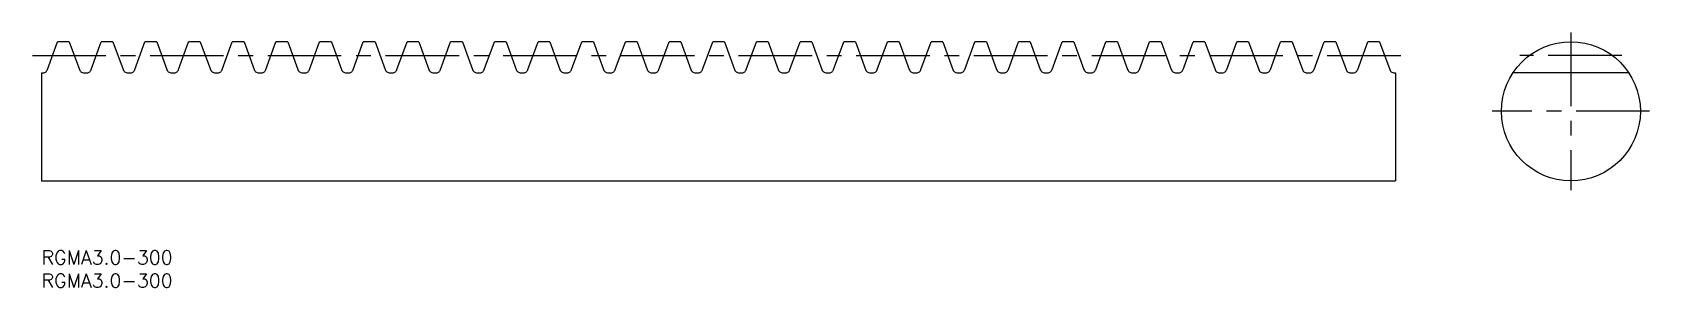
# Model space of a CAD drawing. Extents: x -2 to 347, y -8 to 47.
import ezdxf

# ---------------------------------------------------------------- set-up
doc = ezdxf.new("R2010")
doc.units = 0
doc.header["$LTSCALE"] = 0.5
doc.linetypes.add('CENTER', pattern=[50.8, 31.75, -6.35, 6.35, -6.35])
for name, color, linetype in [('MSM_CENTER', 1, 'CENTER'), ('MSM_CONTINUOUS', 7, 'CONTINUOUS'), ('MSM_PART_NUMBER', 7, 'CONTINUOUS')]:
    doc.layers.add(name, color=color, linetype=linetype)
doc.styles.get("Standard").update_dxf_attribs({"font": 'txt.shx', "height": 3, "bigfont": 'bigfont.shx'})

msp = doc.modelspace()

# ---------------------------------------------------------------- linework, layer by layer
at = {"layer": 'MSM_CENTER'}
for p, q in [((330, 47), (330, 13)), ((-2, 42), (294.17, 42)), ((341, 42), (319, 42)), ((347, 30), (313, 30))]:
    msp.add_line(p, q, dxfattribs=at)
at = {"layer": 'MSM_CONTINUOUS'}
for p, q in [((1.26, 39), (3.45, 45)), ((5.98, 45), (3.45, 45)), ((5.98, 45), (8.16, 39)), ((10.69, 39), (12.87, 45)), ((15.4, 45), (12.87, 45)), ((15.4, 45), (17.59, 39)), ((20.11, 39), (22.3, 45)), ((24.83, 45), (22.3, 45)), ((24.83, 45), (27.01, 39)), ((29.54, 39), (31.72, 45)), ((34.25, 45), (31.72, 45)), ((34.25, 45), (36.44, 39)), ((38.96, 39), (41.15, 45)), ((43.68, 45), (41.15, 45)), ((43.68, 45), (45.86, 39)), ((48.39, 39), (50.57, 45)), ((53.1, 45), (50.57, 45)), ((53.1, 45), (55.29, 39)), ((57.81, 39), (60, 45)), ((62.53, 45), (60, 45)), ((62.53, 45), (64.71, 39)), ((67.24, 39), (69.42, 45)), ((71.95, 45), (69.42, 45)), ((71.95, 45), (74.13, 39)), ((76.66, 39), (78.85, 45)), ((81.38, 45), (78.85, 45)), ((81.38, 45), (83.56, 39)), ((86.09, 39), (88.27, 45)), ((90.8, 45), (88.27, 45)), ((90.8, 45), (92.98, 39)), ((95.51, 39), (97.7, 45)), ((100.23, 45), (97.7, 45)), ((100.23, 45), (102.41, 39)), ((104.94, 39), (107.12, 45)), ((109.65, 45), (107.12, 45)), ((109.65, 45), (111.83, 39)), ((114.36, 39), (116.55, 45)), ((119.07, 45), (116.55, 45)), ((119.07, 45), (121.26, 39)), ((123.79, 39), (125.97, 45)), ((128.5, 45), (125.97, 45)), ((128.5, 45), (130.68, 39)), ((133.21, 39), (135.4, 45)), ((137.92, 45), (135.4, 45)), ((137.92, 45), (140.11, 39)), ((142.64, 39), (144.82, 45)), ((147.35, 45), (144.82, 45)), ((147.35, 45), (149.53, 39)), ((152.06, 39), (154.25, 45)), ((156.77, 45), (154.25, 45)), ((156.77, 45), (158.96, 39)), ((161.49, 39), (163.67, 45)), ((166.2, 45), (163.67, 45)), ((166.2, 45), (168.38, 39)), ((170.91, 39), (173.1, 45)), ((175.62, 45), (173.1, 45)), ((175.62, 45), (177.81, 39)), ((180.34, 39), (182.52, 45)), ((185.05, 45), (182.52, 45)), ((185.05, 45), (187.23, 39)), ((189.76, 39), (191.94, 45)), ((194.47, 45), (191.94, 45)), ((194.47, 45), (196.66, 39)), ((199.19, 39), (201.37, 45)), ((203.9, 45), (201.37, 45)), ((203.9, 45), (206.08, 39)), ((208.61, 39), (210.79, 45)), ((213.32, 45), (210.79, 45)), ((213.32, 45), (215.51, 39)), ((218.04, 39), (220.22, 45)), ((222.75, 45), (220.22, 45)), ((222.75, 45), (224.93, 39)), ((227.46, 39), (229.64, 45)), ((232.17, 45), (229.64, 45)), ((232.17, 45), (234.36, 39)), ((236.88, 39), (239.07, 45)), ((241.6, 45), (239.07, 45)), ((241.6, 45), (243.78, 39)), ((246.31, 39), (248.49, 45)), ((251.02, 45), (248.49, 45)), ((251.02, 45), (253.21, 39)), ((255.73, 39), (257.92, 45)), ((260.45, 45), (257.92, 45)), ((260.45, 45), (262.63, 39)), ((265.16, 39), (267.34, 45)), ((269.87, 45), (267.34, 45)), ((269.87, 45), (272.06, 39)), ((274.58, 39), (276.77, 45)), ((279.3, 45), (276.77, 45)), ((279.3, 45), (281.48, 39)), ((284.01, 39), (286.19, 45)), ((288.72, 45), (286.19, 45)), ((288.72, 45), (290.91, 39)), ((0, 38.25), (0.19, 38.25)), ((0, 38.25), (0, 15)), ((9.23, 38.25), (9.62, 38.25)), ((18.66, 38.25), (19.04, 38.25)), ((28.08, 38.25), (28.47, 38.25)), ((37.51, 38.25), (37.89, 38.25)), ((46.93, 38.25), (47.32, 38.25)), ((56.36, 38.25), (56.74, 38.25)), ((65.78, 38.25), (66.17, 38.25)), ((75.21, 38.25), (75.59, 38.25)), ((84.63, 38.25), (85.02, 38.25)), ((94.06, 38.25), (94.44, 38.25)), ((103.48, 38.25), (103.87, 38.25)), ((112.91, 38.25), (113.29, 38.25)), ((122.33, 38.25), (122.72, 38.25)), ((131.75, 38.25), (132.14, 38.25)), ((141.18, 38.25), (141.57, 38.25)), ((150.6, 38.25), (150.99, 38.25)), ((160.03, 38.25), (160.42, 38.25)), ((169.45, 38.25), (169.84, 38.25)), ((178.88, 38.25), (179.26, 38.25)), ((188.3, 38.25), (188.69, 38.25)), ((197.73, 38.25), (198.11, 38.25)), ((207.15, 38.25), (207.54, 38.25)), ((216.58, 38.25), (216.96, 38.25)), ((226, 38.25), (226.39, 38.25)), ((235.43, 38.25), (235.81, 38.25)), ((244.85, 38.25), (245.24, 38.25)), ((254.28, 38.25), (254.66, 38.25)), ((263.7, 38.25), (264.09, 38.25)), ((273.13, 38.25), (273.51, 38.25)), ((282.55, 38.25), (282.94, 38.25)), ((291.98, 38.25), (292.17, 38.25)), ((292.17, 38.25), (292.17, 15)), ((342.53, 38.25), (317.47, 38.25)), ((0, 15), (292.17, 15))]:
    msp.add_line(p, q, dxfattribs=at)
for points in [[(0.19, 38.25, 0), (0.36, 38.26, 0), (0.52, 38.3, 0), (0.68, 38.36, 0), (0.82, 38.43, 0), (0.95, 38.53, 0), (1.06, 38.65, 0), (1.16, 38.79, 0), (1.24, 38.94, 0), (1.26, 39, 0)], [(8.16, 39, 0), (8.25, 38.82, 0), (8.37, 38.65, 0), (8.49, 38.52, 0), (8.64, 38.41, 0), (8.82, 38.33, 0), (9.01, 38.27, 0), (9.23, 38.25, 0)], [(9.62, 38.25, 0), (9.79, 38.26, 0), (9.95, 38.3, 0), (10.1, 38.36, 0), (10.24, 38.43, 0), (10.37, 38.53, 0), (10.48, 38.65, 0), (10.59, 38.79, 0), (10.67, 38.94, 0), (10.69, 39, 0)], [(17.59, 39, 0), (17.67, 38.82, 0), (17.79, 38.65, 0), (17.92, 38.52, 0), (18.07, 38.41, 0), (18.24, 38.33, 0), (18.43, 38.27, 0), (18.66, 38.25, 0)], [(19.04, 38.25, 0), (19.21, 38.26, 0), (19.37, 38.3, 0), (19.53, 38.36, 0), (19.66, 38.43, 0), (19.8, 38.53, 0), (19.91, 38.65, 0), (20.01, 38.79, 0), (20.09, 38.94, 0), (20.11, 39, 0)], [(27.01, 39, 0), (27.1, 38.82, 0), (27.22, 38.65, 0), (27.34, 38.52, 0), (27.49, 38.41, 0), (27.67, 38.33, 0), (27.86, 38.27, 0), (28.08, 38.25, 0)], [(28.47, 38.25, 0), (28.64, 38.26, 0), (28.8, 38.3, 0), (28.95, 38.36, 0), (29.09, 38.43, 0), (29.22, 38.53, 0), (29.33, 38.65, 0), (29.44, 38.79, 0), (29.52, 38.94, 0), (29.54, 39, 0)], [(36.44, 39, 0), (36.52, 38.82, 0), (36.64, 38.65, 0), (36.77, 38.52, 0), (36.92, 38.41, 0), (37.09, 38.33, 0), (37.28, 38.27, 0), (37.51, 38.25, 0)], [(37.89, 38.25, 0), (38.06, 38.26, 0), (38.22, 38.3, 0), (38.38, 38.36, 0), (38.51, 38.43, 0), (38.64, 38.53, 0), (38.76, 38.65, 0), (38.86, 38.79, 0), (38.94, 38.94, 0), (38.96, 39, 0)], [(45.86, 39, 0), (45.95, 38.82, 0), (46.07, 38.65, 0), (46.19, 38.52, 0), (46.34, 38.41, 0), (46.52, 38.33, 0), (46.71, 38.27, 0), (46.93, 38.25, 0)], [(47.32, 38.25, 0), (47.49, 38.26, 0), (47.65, 38.3, 0), (47.8, 38.36, 0), (47.94, 38.43, 0), (48.07, 38.53, 0), (48.18, 38.65, 0), (48.29, 38.79, 0), (48.37, 38.94, 0), (48.39, 39, 0)], [(55.29, 39, 0), (55.37, 38.82, 0), (55.49, 38.65, 0), (55.62, 38.52, 0), (55.77, 38.41, 0), (55.94, 38.33, 0), (56.13, 38.27, 0), (56.36, 38.25, 0)], [(56.74, 38.25, 0), (56.91, 38.26, 0), (57.07, 38.3, 0), (57.22, 38.36, 0), (57.36, 38.43, 0), (57.49, 38.53, 0), (57.61, 38.65, 0), (57.71, 38.79, 0), (57.79, 38.94, 0), (57.81, 39, 0)], [(64.71, 39, 0), (64.8, 38.82, 0), (64.92, 38.65, 0), (65.04, 38.52, 0), (65.19, 38.41, 0), (65.37, 38.33, 0), (65.55, 38.27, 0), (65.78, 38.25, 0)], [(66.17, 38.25, 0), (66.33, 38.26, 0), (66.5, 38.3, 0), (66.65, 38.36, 0), (66.79, 38.43, 0), (66.92, 38.53, 0), (67.03, 38.65, 0), (67.14, 38.79, 0), (67.21, 38.94, 0), (67.24, 39, 0)], [(74.13, 39, 0), (74.22, 38.82, 0), (74.34, 38.65, 0), (74.47, 38.52, 0), (74.62, 38.41, 0), (74.79, 38.33, 0), (74.98, 38.27, 0), (75.21, 38.25, 0)], [(75.59, 38.25, 0), (75.76, 38.26, 0), (75.92, 38.3, 0), (76.07, 38.36, 0), (76.21, 38.43, 0), (76.34, 38.53, 0), (76.46, 38.65, 0), (76.56, 38.79, 0), (76.64, 38.94, 0), (76.66, 39, 0)], [(83.56, 39, 0), (83.64, 38.82, 0), (83.77, 38.65, 0), (83.89, 38.52, 0), (84.04, 38.41, 0), (84.22, 38.33, 0), (84.4, 38.27, 0), (84.63, 38.25, 0)], [(85.02, 38.25, 0), (85.18, 38.26, 0), (85.35, 38.3, 0), (85.5, 38.36, 0), (85.64, 38.43, 0), (85.77, 38.53, 0), (85.88, 38.65, 0), (85.98, 38.79, 0), (86.06, 38.94, 0), (86.09, 39, 0)], [(92.98, 39, 0), (93.07, 38.82, 0), (93.19, 38.65, 0), (93.32, 38.52, 0), (93.47, 38.41, 0), (93.64, 38.33, 0), (93.83, 38.27, 0), (94.06, 38.25, 0)], [(94.44, 38.25, 0), (94.61, 38.26, 0), (94.77, 38.3, 0), (94.92, 38.36, 0), (95.06, 38.43, 0), (95.19, 38.53, 0), (95.31, 38.65, 0), (95.41, 38.79, 0), (95.49, 38.94, 0), (95.51, 39, 0)], [(102.41, 39, 0), (102.49, 38.82, 0), (102.62, 38.65, 0), (102.74, 38.52, 0), (102.89, 38.41, 0), (103.07, 38.33, 0), (103.25, 38.27, 0), (103.48, 38.25, 0)], [(103.87, 38.25, 0), (104.03, 38.26, 0), (104.2, 38.3, 0), (104.35, 38.36, 0), (104.49, 38.43, 0), (104.62, 38.53, 0), (104.73, 38.65, 0), (104.83, 38.79, 0), (104.91, 38.94, 0), (104.94, 39, 0)], [(111.83, 39, 0), (111.92, 38.82, 0), (112.04, 38.65, 0), (112.17, 38.52, 0), (112.32, 38.41, 0), (112.49, 38.33, 0), (112.68, 38.27, 0), (112.91, 38.25, 0)], [(113.29, 38.25, 0), (113.46, 38.26, 0), (113.62, 38.3, 0), (113.77, 38.36, 0), (113.91, 38.43, 0), (114.04, 38.53, 0), (114.15, 38.65, 0), (114.26, 38.79, 0), (114.34, 38.94, 0), (114.36, 39, 0)], [(121.26, 39, 0), (121.34, 38.82, 0), (121.47, 38.65, 0), (121.59, 38.52, 0), (121.74, 38.41, 0), (121.91, 38.33, 0), (122.1, 38.27, 0), (122.33, 38.25, 0)], [(122.72, 38.25, 0), (122.88, 38.26, 0), (123.05, 38.3, 0), (123.2, 38.36, 0), (123.34, 38.43, 0), (123.47, 38.53, 0), (123.58, 38.65, 0), (123.68, 38.79, 0), (123.76, 38.94, 0), (123.79, 39, 0)], [(130.68, 39, 0), (130.77, 38.82, 0), (130.89, 38.65, 0), (131.02, 38.52, 0), (131.17, 38.41, 0), (131.34, 38.33, 0), (131.53, 38.27, 0), (131.75, 38.25, 0)], [(132.14, 38.25, 0), (132.31, 38.26, 0), (132.47, 38.3, 0), (132.62, 38.36, 0), (132.76, 38.43, 0), (132.89, 38.53, 0), (133, 38.65, 0), (133.11, 38.79, 0), (133.19, 38.94, 0), (133.21, 39, 0)], [(140.11, 39, 0), (140.19, 38.82, 0), (140.31, 38.65, 0), (140.44, 38.52, 0), (140.59, 38.41, 0), (140.76, 38.33, 0), (140.95, 38.27, 0), (141.18, 38.25, 0)], [(141.57, 38.25, 0), (141.73, 38.26, 0), (141.9, 38.3, 0), (142.05, 38.36, 0), (142.19, 38.43, 0), (142.32, 38.53, 0), (142.43, 38.65, 0), (142.53, 38.79, 0), (142.61, 38.94, 0), (142.64, 39, 0)], [(149.53, 39, 0), (149.62, 38.82, 0), (149.74, 38.65, 0), (149.87, 38.52, 0), (150.02, 38.41, 0), (150.19, 38.33, 0), (150.38, 38.27, 0), (150.6, 38.25, 0)], [(150.99, 38.25, 0), (151.16, 38.26, 0), (151.32, 38.3, 0), (151.47, 38.36, 0), (151.61, 38.43, 0), (151.74, 38.53, 0), (151.85, 38.65, 0), (151.96, 38.79, 0), (152.04, 38.94, 0), (152.06, 39, 0)], [(158.96, 39, 0), (159.04, 38.82, 0), (159.16, 38.65, 0), (159.29, 38.52, 0), (159.44, 38.41, 0), (159.61, 38.33, 0), (159.8, 38.27, 0), (160.03, 38.25, 0)], [(160.42, 38.25, 0), (160.58, 38.26, 0), (160.75, 38.3, 0), (160.9, 38.36, 0), (161.04, 38.43, 0), (161.17, 38.53, 0), (161.28, 38.65, 0), (161.38, 38.79, 0), (161.46, 38.94, 0), (161.49, 39, 0)], [(168.38, 39, 0), (168.47, 38.82, 0), (168.59, 38.65, 0), (168.72, 38.52, 0), (168.87, 38.41, 0), (169.04, 38.33, 0), (169.23, 38.27, 0), (169.45, 38.25, 0)], [(169.84, 38.25, 0), (170.01, 38.26, 0), (170.17, 38.3, 0), (170.32, 38.36, 0), (170.46, 38.43, 0), (170.59, 38.53, 0), (170.7, 38.65, 0), (170.81, 38.79, 0), (170.89, 38.94, 0), (170.91, 39, 0)], [(177.81, 39, 0), (177.89, 38.82, 0), (178.01, 38.65, 0), (178.14, 38.52, 0), (178.29, 38.41, 0), (178.46, 38.33, 0), (178.65, 38.27, 0), (178.88, 38.25, 0)], [(179.26, 38.25, 0), (179.43, 38.26, 0), (179.59, 38.3, 0), (179.75, 38.36, 0), (179.89, 38.43, 0), (180.02, 38.53, 0), (180.13, 38.65, 0), (180.23, 38.79, 0), (180.31, 38.94, 0), (180.34, 39, 0)], [(187.23, 39, 0), (187.32, 38.82, 0), (187.44, 38.65, 0), (187.57, 38.52, 0), (187.72, 38.41, 0), (187.89, 38.33, 0), (188.08, 38.27, 0), (188.3, 38.25, 0)], [(188.69, 38.25, 0), (188.86, 38.26, 0), (189.02, 38.3, 0), (189.17, 38.36, 0), (189.31, 38.43, 0), (189.44, 38.53, 0), (189.55, 38.65, 0), (189.66, 38.79, 0), (189.74, 38.94, 0), (189.76, 39, 0)], [(196.66, 39, 0), (196.74, 38.82, 0), (196.86, 38.65, 0), (196.99, 38.52, 0), (197.14, 38.41, 0), (197.31, 38.33, 0), (197.5, 38.27, 0), (197.73, 38.25, 0)], [(198.11, 38.25, 0), (198.28, 38.26, 0), (198.44, 38.3, 0), (198.6, 38.36, 0), (198.74, 38.43, 0), (198.87, 38.53, 0), (198.98, 38.65, 0), (199.08, 38.79, 0), (199.16, 38.94, 0), (199.19, 39, 0)], [(206.08, 39, 0), (206.17, 38.82, 0), (206.29, 38.65, 0), (206.42, 38.52, 0), (206.57, 38.41, 0), (206.74, 38.33, 0), (206.93, 38.27, 0), (207.15, 38.25, 0)], [(207.54, 38.25, 0), (207.71, 38.26, 0), (207.87, 38.3, 0), (208.02, 38.36, 0), (208.16, 38.43, 0), (208.29, 38.53, 0), (208.4, 38.65, 0), (208.51, 38.79, 0), (208.59, 38.94, 0), (208.61, 39, 0)], [(215.51, 39, 0), (215.59, 38.82, 0), (215.71, 38.65, 0), (215.84, 38.52, 0), (215.99, 38.41, 0), (216.16, 38.33, 0), (216.35, 38.27, 0), (216.58, 38.25, 0)], [(216.96, 38.25, 0), (217.13, 38.26, 0), (217.29, 38.3, 0), (217.45, 38.36, 0), (217.59, 38.43, 0), (217.72, 38.53, 0), (217.83, 38.65, 0), (217.93, 38.79, 0), (218.01, 38.94, 0), (218.04, 39, 0)], [(224.93, 39, 0), (225.02, 38.82, 0), (225.14, 38.65, 0), (225.26, 38.52, 0), (225.41, 38.41, 0), (225.59, 38.33, 0), (225.78, 38.27, 0), (226, 38.25, 0)], [(226.39, 38.25, 0), (226.56, 38.26, 0), (226.72, 38.3, 0), (226.87, 38.36, 0), (227.01, 38.43, 0), (227.14, 38.53, 0), (227.25, 38.65, 0), (227.36, 38.79, 0), (227.44, 38.94, 0), (227.46, 39, 0)], [(234.36, 39, 0), (234.44, 38.82, 0), (234.56, 38.65, 0), (234.69, 38.52, 0), (234.84, 38.41, 0), (235.01, 38.33, 0), (235.2, 38.27, 0), (235.43, 38.25, 0)], [(235.81, 38.25, 0), (235.98, 38.26, 0), (236.14, 38.3, 0), (236.3, 38.36, 0), (236.44, 38.43, 0), (236.57, 38.53, 0), (236.68, 38.65, 0), (236.78, 38.79, 0), (236.86, 38.94, 0), (236.88, 39, 0)], [(243.78, 39, 0), (243.87, 38.82, 0), (243.99, 38.65, 0), (244.11, 38.52, 0), (244.26, 38.41, 0), (244.44, 38.33, 0), (244.63, 38.27, 0), (244.85, 38.25, 0)], [(245.24, 38.25, 0), (245.41, 38.26, 0), (245.57, 38.3, 0), (245.72, 38.36, 0), (245.86, 38.43, 0), (245.99, 38.53, 0), (246.1, 38.65, 0), (246.21, 38.79, 0), (246.29, 38.94, 0), (246.31, 39, 0)], [(253.21, 39, 0), (253.29, 38.82, 0), (253.41, 38.65, 0), (253.54, 38.52, 0), (253.69, 38.41, 0), (253.86, 38.33, 0), (254.05, 38.27, 0), (254.28, 38.25, 0)], [(254.66, 38.25, 0), (254.83, 38.26, 0), (254.99, 38.3, 0), (255.15, 38.36, 0), (255.28, 38.43, 0), (255.42, 38.53, 0), (255.53, 38.65, 0), (255.63, 38.79, 0), (255.71, 38.94, 0), (255.73, 39, 0)], [(262.63, 39, 0), (262.72, 38.82, 0), (262.84, 38.65, 0), (262.96, 38.52, 0), (263.11, 38.41, 0), (263.29, 38.33, 0), (263.48, 38.27, 0), (263.7, 38.25, 0)], [(264.09, 38.25, 0), (264.26, 38.26, 0), (264.42, 38.3, 0), (264.57, 38.36, 0), (264.71, 38.43, 0), (264.84, 38.53, 0), (264.95, 38.65, 0), (265.06, 38.79, 0), (265.14, 38.94, 0), (265.16, 39, 0)], [(272.06, 39, 0), (272.14, 38.82, 0), (272.26, 38.65, 0), (272.39, 38.52, 0), (272.54, 38.41, 0), (272.71, 38.33, 0), (272.9, 38.27, 0), (273.13, 38.25, 0)], [(273.51, 38.25, 0), (273.68, 38.26, 0), (273.84, 38.3, 0), (274, 38.36, 0), (274.13, 38.43, 0), (274.26, 38.53, 0), (274.38, 38.65, 0), (274.48, 38.79, 0), (274.56, 38.94, 0), (274.58, 39, 0)], [(281.48, 39, 0), (281.57, 38.82, 0), (281.69, 38.65, 0), (281.81, 38.52, 0), (281.96, 38.41, 0), (282.14, 38.33, 0), (282.33, 38.27, 0), (282.55, 38.25, 0)], [(282.94, 38.25, 0), (283.11, 38.26, 0), (283.27, 38.3, 0), (283.42, 38.36, 0), (283.56, 38.43, 0), (283.69, 38.53, 0), (283.8, 38.65, 0), (283.91, 38.79, 0), (283.99, 38.94, 0), (284.01, 39, 0)], [(290.91, 39, 0), (290.99, 38.82, 0), (291.11, 38.65, 0), (291.24, 38.52, 0), (291.39, 38.41, 0), (291.56, 38.33, 0), (291.75, 38.27, 0), (291.98, 38.25, 0)]]:
    msp.add_polyline3d(points, dxfattribs=at)
msp.add_circle((330, 30), 15, dxfattribs=at)

# ---------------------------------------------------------------- texts
at = {"layer": 'MSM_PART_NUMBER', "linetype": 'CONTINUOUS'}
for p in [(0, -3), (0, -8)]:
    msp.add_text('RGMA3.0-300', height=3, dxfattribs=at).set_placement(p)

doc.saveas('drawing.dxf')
